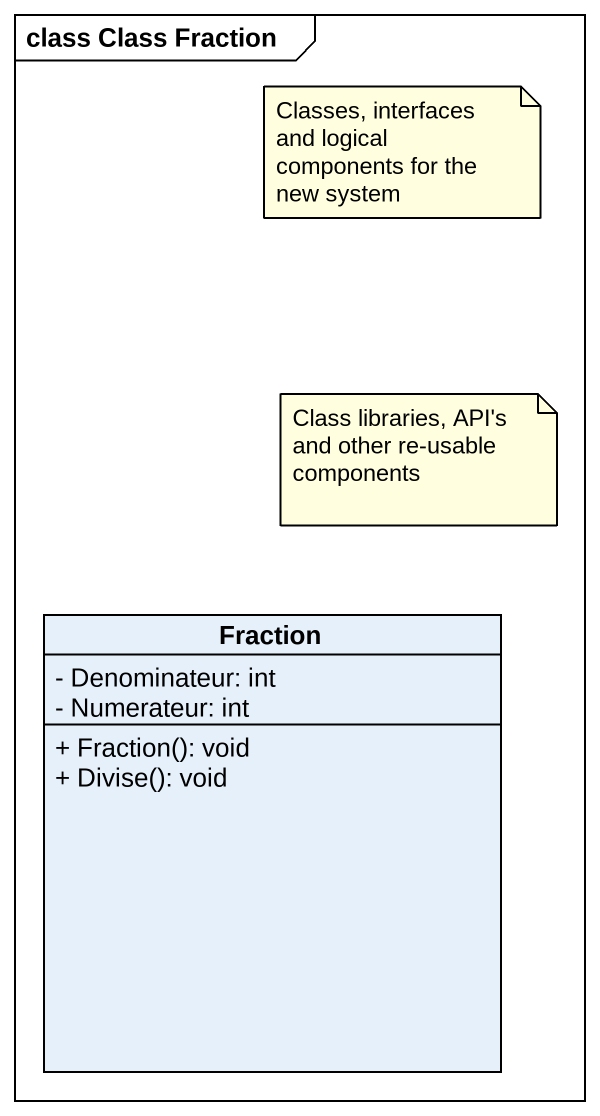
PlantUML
@startuml
mainframe class Class Fraction
hide circle
hide empty members
skinparam classAttributeIconSize 0
class Fraction {
  - Denominateur: int
  - Numerateur: int
  + Fraction(): void
  + Divise(): void
}
note as N1
  Classes, interfaces and logical components for the new system
end note
note as N2
  Class libraries, API's and other re-usable components
end note
@enduml
